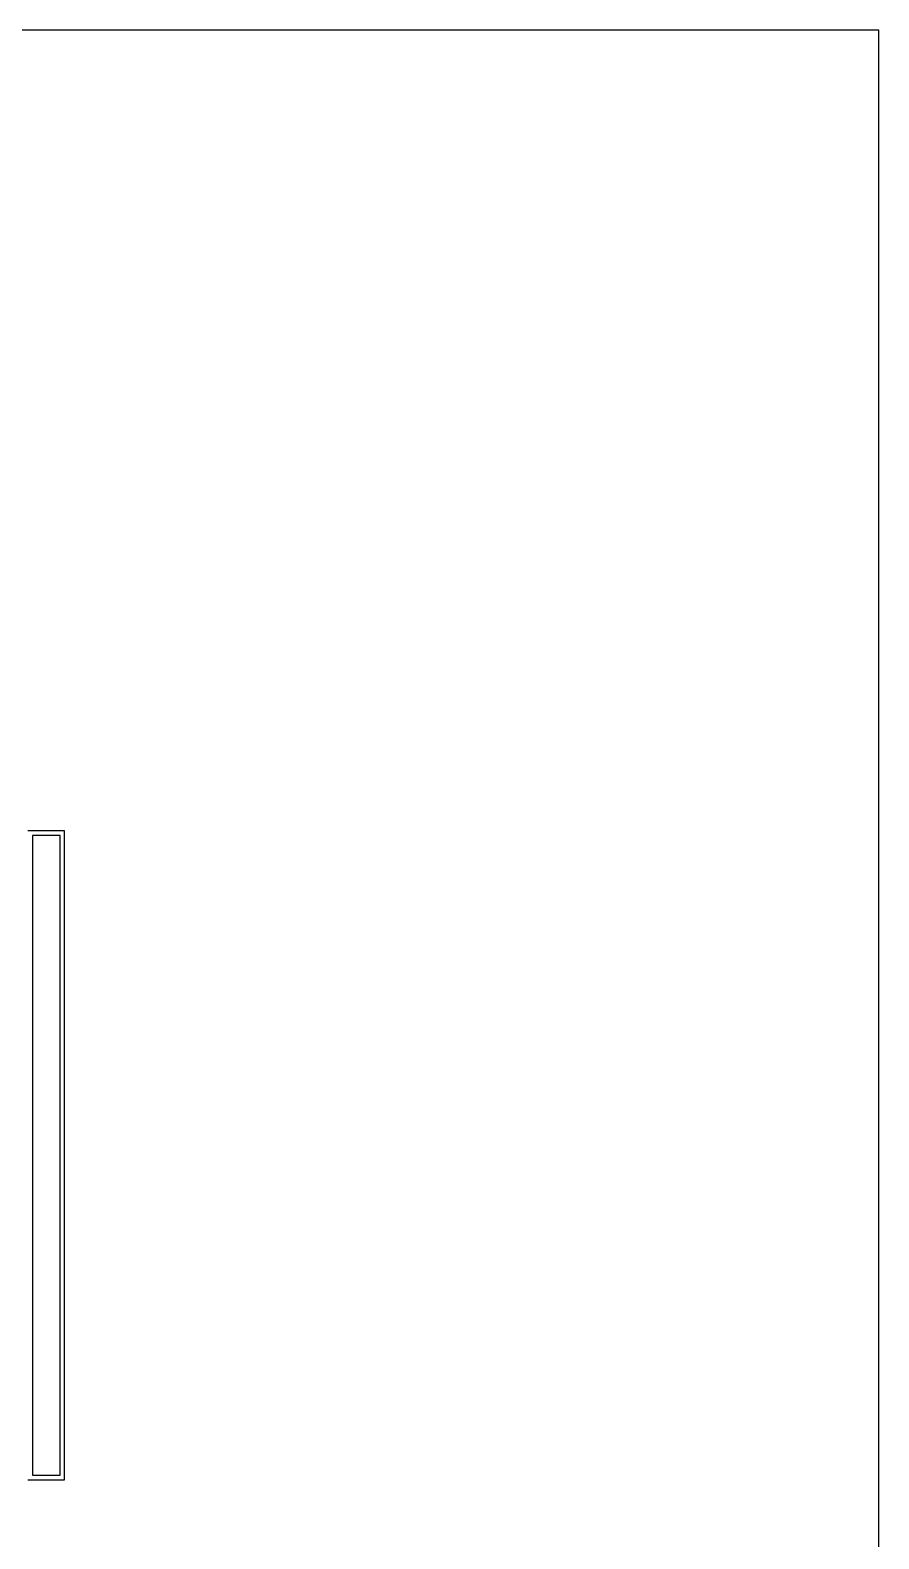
# Model space of a CAD drawing. Header units: metres. Extents: x 37 to 1169, y 29 to 746.
# Drawn here: x 984.5 to 1169, y 418.1 to 746 of the extents above; entities that cross this region are included whole.
import ezdxf

# ---------------------------------------------------------------- set-up
doc = ezdxf.new("R2010")
doc.units = ezdxf.units.M

msp = doc.modelspace()

# ---------------------------------------------------------------- linework, layer by layer
for p, q in [((1169, 746), (37, 746)), ((1169, 29), (1169, 746)), ((992, 572), (984, 572)), ((985, 571), (985, 432)), ((991, 571), (985, 571)), ((991, 432), (991, 571)), ((992, 431), (992, 572)), ((984, 431), (992, 431)), ((985, 432), (991, 432))]:
    msp.add_line(p, q)

doc.saveas('drawing.dxf')
